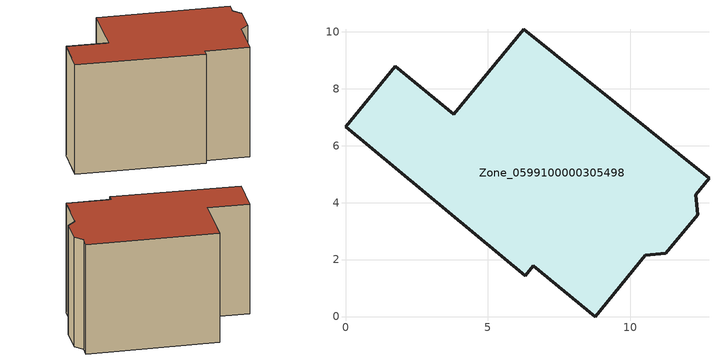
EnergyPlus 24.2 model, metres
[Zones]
Zone_0599100000305498
 floor ground (C_G): 12.29,4.28 12.36,3.58 11.24,2.22 10.53,2.15 8.76,0 6.6,1.78 6.32,1.44 0,6.67 1.75,8.79 3.8,7.11 6.25,10.08 12.76,4.85 z0
 wall outside (C_F): 3.8,7.11 1.75,8.79 0,6.67 6.32,1.44 6.6,1.78 8.76,0 10.53,2.15 11.24,2.22 12.36,3.58 12.29,4.28 12.76,4.85 6.25,10.08 3.8,7.11 z0:7.34
 roof outside (C_R): 12.76,4.85 6.25,10.08 3.8,7.11 1.75,8.79 0,6.67 6.32,1.44 6.6,1.78 8.76,0 10.53,2.15 11.24,2.22 12.36,3.58 12.29,4.28 z7.34
[BUILDING]
Pand.0599100000305498: North Axis=0; Terrain=City; Loads Convergence Tolerance Value=0.04; Temperature Convergence Tolerance Value=0.4; Solar Distribution=FullExterior; Maximum Number of Warmup Days=25; Minimum Number of Warmup Days=1
[Site:Location]
Rotterdam.The.Hague.AP_ZH_NLD Design_Conditions: Latitude=51.96; Longitude=4.45; Time Zone=1; Elevation=-4.5
[SITE:GROUNDTEMPERATURE:BUILDINGSURFACE]
18, 18, 18, 18, 18, 18, 18, 18, 18, 18, 18, 18
[MATERIAL] Thermal Absorptance=0.9; Solar Absorptance=0.7; Visible Absorptance=0.7
Name | Roughness | Thickness | Conductivity | Density | Specific Heat
G.TC.1946 | MediumSmooth | 0.15 | 1 | 540 | 1210
F.TC.1946 | Rough | 0.3 | 0.857143 | 1920 | 840
R.TC.1946 | MediumRough | 0.2 | 0.909091 | 1500 | 1000
[CONSTRUCTION]
C_G: G.TC.1946
C_F: F.TC.1946
C_R: R.TC.1946
[ZONE]
Zone_0599100000305498: Type=1; Multiplier=1; Ceiling Height=Autocalculate; Volume=Autocalculate; Floor Area=autocalculate; Part of Total Floor Area=Yes
[ZONEINFILTRATION:DESIGNFLOWRATE]
Infil_Zone_0599100000305498: Zone or ZoneList or Space or SpaceList=Zone_0599100000305498; Schedule=AlwaysOn; Design Flow Rate Calculation Method=Flow/Area; Flow Rate per Floor Area=0.003; Constant Term Coefficient=1; Temperature Term Coefficient=0; Velocity Term Coefficient=0; Velocity Squared Term Coefficient=0
[HVACTEMPLATE:ZONE:IDEALLOADSAIRSYSTEM]
Zone_0599100000305498: Maximum Heating Supply Air Temperature=50; Minimum Cooling Supply Air Temperature=13; Maximum Heating Supply Air Humidity Ratio=0.0156; Minimum Cooling Supply Air Humidity Ratio=0.0077; Heating Limit=NoLimit; Cooling Limit=NoLimit; Dehumidification Control Type=ConstantSensibleHeatRatio; Cooling Sensible Heat Ratio=0.7; Dehumidification Setpoint=60; Humidification Control Type=None; Humidification Setpoint=30; Outdoor Air Method=None; Outdoor Air Flow Rate per Person=0.00944; Outdoor Air Flow Rate per Zone Floor Area=0; Outdoor Air Flow Rate per Zone=0; Demand Controlled Ventilation Type=None; Outdoor Air Economizer Type=NoEconomizer; Heat Recovery Type=None; Sensible Heat Recovery Effectiveness=0.7; Latent Heat Recovery Effectiveness=0.65
[ZONECONTROL:THERMOSTAT]
ThermostatControl_Zone_0599100000305498: Zone or ZoneList=Zone_0599100000305498; Control Type Schedule=DualSetpointControlType; Control 1=Thermostat_Zone_0599100000305498; Temperature Difference Between Cutout And Setpoint=0
[THERMOSTATSETPOINT:DUALSETPOINT]
Thermostat_Zone_0599100000305498: Heating Setpoint Temperature Schedule=HeatingSetpoint_Zone_0599100000305498; Cooling Setpoint Temperature Schedule=CoolingSetpoint_Zone_0599100000305498
[SCHEDULE:COMPACT]
HeatingSetpoint_Zone_0599100000305498: Through: 12/31, For: AllDays, Until: 24:00, 21
CoolingSetpoint_Zone_0599100000305498: Through: 12/31, For: AllDays, Until: 24:00, 24
DualSetpointControlType: Through: 12/31, For: AllDays, Until: 24:00, 4
AlwaysOn: Through: 12/31, For: AllDays, Until: 24:00, 1
